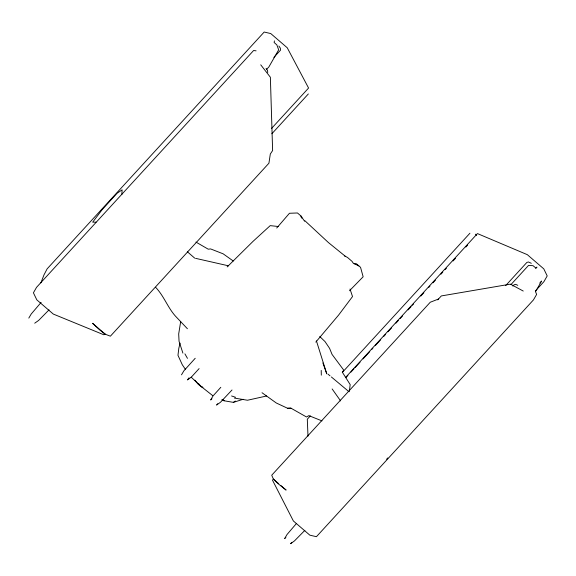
<?xml version="1.0" encoding="UTF-8"?>
<svg xmlns="http://www.w3.org/2000/svg" width="576" height="576" viewBox="0 0 576 576"><rect width="100%" height="100%" fill="white"/><g stroke="black" fill="none" stroke-linecap="round" stroke-linejoin="round"><path stroke-width="0.86" d="M121.831 194.609L122.112 189.85L117.094 193.234L102.046 209.801L92.678 222.185L96.077 222.149M349.366 391.154L350.186 384.595L342.403 372.305L343.692 370.066L332.057 354.406L329.573 348.329L325.001 341.561L319.752 336.521M180.691 321.516L178.69 333.95L179.057 341.338L182.909 353.11M274.442 40.867L274.126 42.473L276.84 44.899L278.676 49.831L268.906 66.888L266.508 69.509M180.094 343.116L178.826 348.242L177.97 355.306L182.29 364.738L185.638 369.662M40.882 282.874L43.992 274.874L47.131 268.862L264.19 32.033L270.763 33.566L287.244 47.772L308.578 88.042L271.505 128.484M28.8 318.103L31.205 314.021L41.119 302.4M181.498 374.832L183.917 370.764L195.214 358.279M189.014 377.82L187.409 379.922L191.318 377.143L199.109 368.597M315.792 342.094L338.594 315.094L352.512 296.561L350.028 289.037M296.374 523.57L287.042 534.506L284.666 538.61L285.89 537.293M276.725 228.031L289.454 213.271L297.468 212.976L301.608 216.547L301.824 218.088M217.75 403.718L216.583 405.065L220.464 402.264L232.006 389.988M220.817 387.31L213.062 395.885L210.672 399.974L211.961 398.758M291.787 542.376L290.578 543.701L294.473 540.907L304.877 530.338M505.678 285.602L526.874 262.418L528.48 261.986L531.295 263.297M512.863 286.092L514.073 284.767L515.678 284.342L517.788 285.322M271.865 133.754L308.34 93.953M342.266 372.506L469.93 233.215M310.342 415.901L307.303 419.213L307.994 436.169M345.586 377.446L477.446 233.575L527.314 254.664L543.794 268.87L547.2 275.926L543.917 281.664L535.406 290.945M437.681 299.902L441.324 295.934L510.437 284.134L523.238 291.046M510.934 284.609L528.559 265.392L533.045 265.694L535.824 268.006L536.954 267.098L535.738 268.423M539.784 283.032L541.613 281.045L535.529 291.665L536.616 294.408L533.484 299.873L316.426 536.702L309.852 535.169L293.371 520.963L272.484 480.146L273.391 479.102L271.721 475.214L430.258 302.242L438.538 299.009M273.866 57.406L280.548 50.134L280.332 48.132L278.863 46.03M346.082 377.395L347.904 375.415M350.942 372.103L353.988 368.798M355.198 367.474L360.065 362.182M363.103 358.877L369.792 351.598M371.614 349.61L372.83 348.286M375.264 345.643L380.736 339.689M383.774 336.377L385.596 334.397M388.03 331.747L391.673 327.78M395.935 323.15L398.362 320.501M400.19 318.514L402.617 315.871M408.089 309.917L411.127 306.605M412.344 305.287L413.561 303.962M420.854 296.021L423.893 292.716M428.76 287.424L429.977 286.099M433.015 282.794L435.449 280.145M440.921 274.19L442.742 272.203M445.176 269.561L446.393 268.236M453.074 260.957L455.508 258.314M465.84 247.068L467.669 245.081M386.611 459.223L387.828 457.906M349.51 290.75L363.146 276.782L360.547 267.336L356.407 263.765L354.089 263.808M49.039 309.852L38.635 320.429L34.711 323.194M227.189 266.904L253.037 241.358L270.216 225.641L278.237 226.498M221.803 399.73L224.1 400.774L233.381 402.358L235.346 401.026M233.381 402.358L243.108 399.29M266.58 395.993L247.486 400.241L234.439 398.088M262.022 392.724L276.286 402.991L287.582 408.269L290.945 408.168L306.511 416.995L308.83 415.634L321.991 420.89M287.582 408.269L290.945 408.168M256.082 50.839L253.613 50.508L36.547 287.338L33.415 292.81L36.821 299.866L53.302 314.071L103.781 334.757L105.293 334.238L110.39 336.182L268.927 163.21L270.31 154.037L272.621 150.545L270.367 77.242L260.726 64.814M235.562 397.303L231.566 395.957M195.552 258.329L228.521 265.824M344.347 255.83L347.45 257.4L352.094 261.403L353.167 263.081L358.855 265.961M195.948 242.071L208.224 249.185L210.607 248.926L223.142 253.822L233.273 261.014M202.277 387.079L200.794 386.215L198.562 383.623M222.631 399.902L224.1 400.774L222.667 399.816M202.954 387.648L200.794 386.215L212.623 395.568M345.708 256.586L328.471 242.604L304.891 220.723M327.974 374.126L330.012 375.833M331.366 376.963L349.006 391.738M278.748 483.725L273.391 479.102L278.532 484.034L286.106 490.075L280.757 485.46M187.322 251.734L194.688 258.127M191.167 377.158L201.053 386.503L198.245 384.278L194.861 380.167M475.402 234.194L476.64 235.382M187.409 328.745L175.334 316.008C167.623 307.325 163.836 295.819 155.592 287.273M340.61 400.91L332.136 388.951M304.596 221.227L300.974 216.079L301.392 217.771M187.466 358.358L184.896 353.851M266.062 68.378L267.53 70.488L267.746 72.482M322.87 362.938L326.779 373.86L316.433 340.913M321.214 370.39L321.314 375.17M105.293 334.238L99.77 329.976L92.57 323.287L105.293 334.238"/></g></svg>
